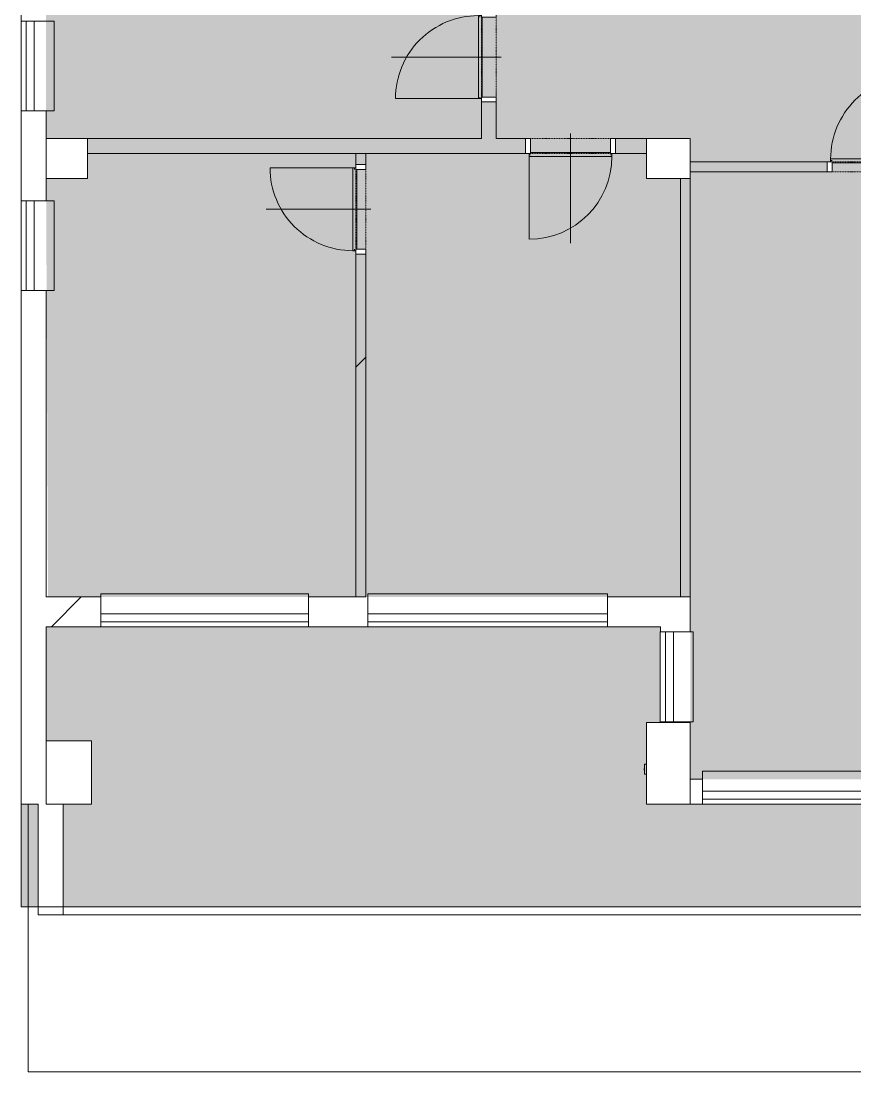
# Model space of a CAD drawing. Header units: millimetres. Extents: x -17526 to 472153, y -45352 to 20466.
# Drawn here: x -1456 to 6900, y -30617 to -20089 of the extents above; entities that cross this region are included whole.
import ezdxf

# ---------------------------------------------------------------- set-up
doc = ezdxf.new("R2010")
doc.units = ezdxf.units.MM
doc.linetypes.add('Čerchovaná se dvěma tečkami', pattern=[2.59, 1, -0.53, 0, -0.53, 0, -0.53])
for name, color, linetype, lineweight in [('A-DETL-GENF', 92, 'Continuous', 9), ('A-DETL-THIN', 151, 'Continuous', 9), ('A-DOOR', 31, 'Continuous', 9), ('A-DOOR-FRAM', 31, 'Continuous', 9), ('A-FLOR', 192, 'Continuous', 9), ('A-GENM', 13, 'Continuous', 9), ('A-GLAZ', 151, 'Continuous', 9), ('A-WALL', 113, 'Continuous', 9), ('A-WALL-PATT', 111, 'Continuous', 9)]:
    doc.layers.add(name, color=color, linetype=linetype, lineweight=lineweight)
pattern_1 = [(45, (0, 0), (-7184.2, 7184.2), []), (45, (2874, -3e-12), (-7184.2, 7184.2), []), (45, (8621, -7e-12), (-4310.5, 10058), [4064, -2032, 67.1, -1964.9])]
pattern_2 = [(45, (0, 0), (-4242.6, 4242.6), [])]

# ---------------------------------------------------------------- blocks, each defined once
blk = doc.blocks.new('DVERE_1k_oblozka - DD03_01_800x1970_koupelna-1549491-Mapka _ závislý 3')
at = {"layer": 'A-DOOR'}
for p, q in [((-450, 53), (-400, 53)), ((-450, -47), (-450, 53)), ((-400, 53), (-400, -47)), ((0, 103), (0, -947)), ((400, 53), (450, 53)), ((400, -47), (400, 53)), ((450, 53), (450, -47)), ((-400, -47), (-450, -47)), ((-415, -47), (-415, -907)), ((-415, -62), (-400, -62)), ((-415, -77), (-415, -62)), ((415, -77), (-415, -77)), ((-400, -37), (400, -37)), ((305, -77), (-305, -77)), ((450, -47), (400, -47)), ((400, -62), (415, -62)), ((415, -77), (415, -47)), ((415, -62), (415, -77))]:
    blk.add_line(p, q, dxfattribs=at)
at = {"layer": 'A-DOOR', "linetype": 'Čerchovaná se dvěma tečkami'}
for p, q in [((-400, 53), (400, 53)), ((-400, -47), (400, -47))]:
    blk.add_line(p, q, dxfattribs=at)
at = {"layer": 'A-DOOR'}
blk.add_arc((-415, -77), 830, 270, 0, dxfattribs=at)
at = {"layer": 'A-DOOR-FRAM'}
for p, q in [((-450, 53), (-400, 53)), ((-400, 53), (-400, -47)), ((400, -47), (400, 53)), ((450, 53), (400, 53)), ((-400, -47), (-450, -47)), ((400, -47), (450, -47))]:
    blk.add_line(p, q, dxfattribs=at)
blk = doc.blocks.new('DVERE_1k_oblozka - DD03_01_800x1970_koupelna-1549494-Mapka _ závislý 3')
at = {"layer": 'A-DOOR'}
for p, q in [((0, 128), (0, -972)), ((-450, 78), (-400, 78)), ((-450, -72), (-450, 78)), ((-400, 78), (-400, -72)), ((400, 78), (450, 78)), ((400, -72), (400, 78)), ((450, 78), (450, -72)), ((-400, -72), (-450, -72)), ((-415, -72), (-415, -932)), ((-415, -87), (-400, -87)), ((-415, -102), (-415, -87)), ((415, -102), (-415, -102)), ((-400, -62), (400, -62)), ((305, -102), (-305, -102)), ((450, -72), (400, -72)), ((400, -87), (415, -87)), ((415, -102), (415, -72)), ((415, -87), (415, -102))]:
    blk.add_line(p, q, dxfattribs=at)
at = {"layer": 'A-DOOR', "linetype": 'Čerchovaná se dvěma tečkami'}
for p, q in [((-400, 78), (400, 78)), ((-400, -72), (400, -72))]:
    blk.add_line(p, q, dxfattribs=at)
at = {"layer": 'A-DOOR'}
blk.add_arc((-415, -102), 830, 270, 0, dxfattribs=at)
at = {"layer": 'A-DOOR-FRAM'}
for p, q in [((-450, 78), (-400, 78)), ((-400, 78), (-400, -72)), ((400, -72), (400, 78)), ((450, 78), (400, 78)), ((-400, -72), (-450, -72)), ((400, -72), (450, -72))]:
    blk.add_line(p, q, dxfattribs=at)
blk = doc.blocks.new('DVERE_1k_oblozka - DD03_01_800x1970_koupelna-1549493-Mapka _ závislý 3')
at = {"layer": 'A-DOOR'}
for p, q in [((0, -128), (0, 972)), ((-415, 72), (-415, 932)), ((-400, 72), (-450, 72)), ((-450, 72), (-450, -78)), ((415, 102), (-415, 102)), ((-415, 102), (-415, 87)), ((-415, 87), (-400, 87)), ((-400, -78), (-400, 72)), ((-400, 62), (400, 62)), ((305, 102), (-305, 102)), ((400, 87), (415, 87)), ((450, 72), (400, 72)), ((400, 72), (400, -78)), ((415, 87), (415, 102)), ((415, 102), (415, 72)), ((450, -78), (450, 72)), ((-450, -78), (-400, -78)), ((400, -78), (450, -78))]:
    blk.add_line(p, q, dxfattribs=at)
at = {"layer": 'A-DOOR', "linetype": 'Čerchovaná se dvěma tečkami'}
for p, q in [((-400, 72), (400, 72)), ((-400, -78), (400, -78))]:
    blk.add_line(p, q, dxfattribs=at)
at = {"layer": 'A-DOOR'}
blk.add_arc((-415, 102), 830, 360, 90, dxfattribs=at)
at = {"layer": 'A-DOOR-FRAM'}
for p, q in [((-400, 72), (-450, 72)), ((-400, -78), (-400, 72)), ((400, 72), (400, -78)), ((400, 72), (450, 72)), ((-450, -78), (-400, -78)), ((450, -78), (400, -78))]:
    blk.add_line(p, q, dxfattribs=at)
blk = doc.blocks.new('DVERE_1k_oblozka - DD03_01_800x1970_koupelna-1549492-Mapka _ závislý 3')
at = {"layer": 'A-DOOR'}
for p, q in [((-450, 53), (-400, 53)), ((-450, -47), (-450, 53)), ((-400, 53), (-400, -47)), ((0, 103), (0, -947)), ((400, 53), (450, 53)), ((400, -47), (400, 53)), ((450, 53), (450, -47)), ((-400, -47), (-450, -47)), ((-415, -47), (-415, -907)), ((-415, -62), (-400, -62)), ((-415, -77), (-415, -62)), ((415, -77), (-415, -77)), ((-400, -37), (400, -37)), ((305, -77), (-305, -77)), ((450, -47), (400, -47)), ((400, -62), (415, -62)), ((415, -77), (415, -47)), ((415, -62), (415, -77))]:
    blk.add_line(p, q, dxfattribs=at)
at = {"layer": 'A-DOOR', "linetype": 'Čerchovaná se dvěma tečkami'}
for p, q in [((-400, 53), (400, 53)), ((-400, -47), (400, -47))]:
    blk.add_line(p, q, dxfattribs=at)
at = {"layer": 'A-DOOR'}
blk.add_arc((-415, -77), 830, 270, 0, dxfattribs=at)
at = {"layer": 'A-DOOR-FRAM'}
for p, q in [((-450, 53), (-400, 53)), ((-400, 53), (-400, -47)), ((400, -47), (400, 53)), ((450, 53), (400, 53)), ((-400, -47), (-450, -47)), ((400, -47), (450, -47))]:
    blk.add_line(p, q, dxfattribs=at)
blk = doc.blocks.new('OKNO_2k_nadsvetlik - OKNO_2k_nadsvetlik 2400 x 1850-V42-Mapka _ závislý 3')
at = {"layer": 'A-GLAZ'}
for p, q in [((-1200, 126), (1200, 126)), ((-1200, 75), (-1200, 126)), ((1200, 126), (1200, 75)), ((1200, 75), (-1200, 75)), ((-1200, 75), (1200, 75)), ((-1200, -5), (-1200, 75)), ((1200, 75), (1200, -5)), ((1200, -5), (-1200, -5))]:
    blk.add_line(p, q, dxfattribs=at)
blk = doc.blocks.new('parapet s nosem_vnitní - parapet s nosem_vnitní-1280305-Mapka _ závislý 3')
at = {"layer": 'A-GENM'}
for p, q in [((-1200, -190), (-1200, 0)), ((1200, 0), (1200, -190)), ((-1200, -190), (-1200, -200)), ((-1200, -200), (1200, -200)), ((-1200, -200), (1200, -200)), ((1200, -200), (1200, -190))]:
    blk.add_line(p, q, dxfattribs=at)
blk = doc.blocks.new('OKNO_1k_nadsvetlik - OKNO_1k_nadsvetlik_900 x 1700-1969443-Mapka _ závislý 3')
at = {"layer": 'A-GLAZ'}
for p, q in [((-450, 126), (450, 126)), ((-450, 75), (-450, 126)), ((450, 126), (450, 75)), ((450, 75), (-450, 75)), ((-450, 75), (450, 75)), ((-450, -5), (-450, 75)), ((450, 75), (450, -5)), ((450, -5), (-450, -5))]:
    blk.add_line(p, q, dxfattribs=at)
blk = doc.blocks.new('parapet s nosem_vnitní - parapet s nosem_vnitní-V7-Mapka _ závislý 3')
at = {"layer": 'A-GENM'}
for p, q in [((-450, -190), (-450, 0)), ((450, 0), (450, -190)), ((-450, -190), (-450, -200)), ((-450, -200), (450, -200)), ((-450, -200), (450, -200)), ((450, -200), (450, -190))]:
    blk.add_line(p, q, dxfattribs=at)
blk = doc.blocks.new('OKNO_2k_nadsvetlik - OKNO_2k_nadsvetlik 2080 x 1850-1972484-Mapka _ závislý 3')
at = {"layer": 'A-GLAZ'}
for p, q in [((-1040, 151), (1040, 151)), ((-1040, 100), (-1040, 151)), ((1040, 151), (1040, 100)), ((1040, 100), (-1040, 100)), ((-1040, 100), (1040, 100)), ((-1040, 20), (-1040, 100)), ((1040, 20), (-1040, 20)), ((1040, 100), (1040, 20))]:
    blk.add_line(p, q, dxfattribs=at)
blk = doc.blocks.new('parapet s nosem_vnitní - parapet s nosem_vnitní-1280332-Mapka _ závislý 3')
at = {"layer": 'A-GENM'}
for p, q in [((-1040, -190), (-1040, 0)), ((1040, 0), (1040, -190)), ((-1040, -190), (-1040, -200)), ((-1040, -200), (1040, -200)), ((-1040, -200), (1040, -200)), ((1040, -200), (1040, -190))]:
    blk.add_line(p, q, dxfattribs=at)
blk = doc.blocks.new('OKNO_2k_nadsvetlik - OKNO_2k_nadsvetlik 2400 x 1850-1972470-Mapka _ závislý 3')
at = {"layer": 'A-GLAZ'}
for p, q in [((-1200, 151), (1200, 151)), ((-1200, 100), (-1200, 151)), ((1200, 151), (1200, 100)), ((1200, 100), (-1200, 100)), ((-1200, 100), (1200, 100)), ((-1200, 20), (-1200, 100)), ((1200, 20), (-1200, 20)), ((1200, 100), (1200, 20))]:
    blk.add_line(p, q, dxfattribs=at)
blk = doc.blocks.new('Vypínač_venkovní_2 - Typ 1-1700573-Mapka _ závislý 3')
at = {"layer": 'A-GENM'}
for p, q in [((25, 240), (125, 240)), ((125, 240), (25, 240)), ((25, 240), (25, 220)), ((25, 220), (25, 240)), ((25, 220), (125, 220)), ((125, 220), (25, 220)), ((67, 243), (67, 240)), ((67, 243), (67, 240)), ((83, 243), (67, 243)), ((67, 240), (83, 240)), ((83, 240), (67, 240)), ((83, 240), (83, 243)), ((83, 240), (83, 243)), ((125, 220), (125, 240)), ((125, 220), (125, 240))]:
    blk.add_line(p, q, dxfattribs=at)
blk = doc.blocks.new('OKNO_1k_nadsvetlik - OKNO_1k_nadsvetlik_900 x 1850-2123857-Mapka _ závislý 3')
at = {"layer": 'A-GLAZ', "color": 41}
for p, q in [((-450, 151), (450, 151)), ((-450, 100), (-450, 151)), ((450, 151), (450, 100)), ((450, 100), (-450, 100)), ((-450, 100), (450, 100)), ((-450, 20), (-450, 100)), ((450, 20), (-450, 20)), ((450, 100), (450, 20))]:
    blk.add_line(p, q, dxfattribs=at)
blk = doc.blocks.new('parapet s nosem_vnitní - parapet s nosem_vnitní-1280301-Mapka _ závislý 3')
at = {"layer": 'A-GENM', "color": 41}
for p, q in [((-450, -190), (-450, 0)), ((450, 0), (450, -190)), ((-450, -190), (-450, -200)), ((-450, -200), (450, -200)), ((-450, -200), (450, -200)), ((450, -200), (450, -190))]:
    blk.add_line(p, q, dxfattribs=at)

msp = doc.modelspace()

# ---------------------------------------------------------------- hatches: boundary and pattern name
at = {"layer": 'A-DETL-GENF'}
h = msp.add_hatch(color=1, dxfattribs=at)
h.paths.add_polyline_path([(-1285, -28962), (-1285, -27934), (-1455, -27934), (-1455, -28962)])
h.paths.add_polyline_path([(7106, -28962), (11070, -28962), (11070, -27934), (4810, -27934), (4810, -27116), (4950, -27116), (4950, -26158), (-1205, -26158), (-1205, -27300), (-750, -27300), (-750, -27934), (-1035, -27934), (-1035, -28962), (2998, -28962)])
h.paths.add_polyline_path([(11370, -28962), (16759, -28962), (16759, -27934), (11370, -27934), (11370, -28339)])
h.paths.add_polyline_path([(45042, -17206), (45042, -17201), (44742, -17206)])
h.paths.add_polyline_path([(42034, -17206), (41225, -17206), (41225, -17626), (40825, -17626), (40825, -17206), (39080, -17206), (39080, -16586), (39480, -16586), (39480, -16956), (42112, -16956), (42112, -16556), (42512, -16556), (42494, -16984), (42354, -17201), (42034, -17201)])
h.paths.add_polyline_path([(42354, -17206), (42354, -17521), (42034, -17521), (42034, -17206), (42112, -17206)])
h.paths.add_polyline_path([(23536, -28813), (28849, -28813), (28849, -28418), (29249, -28418), (29249, -28813), (34843, -28813), (34843, -28515), (34943, -28515), (34943, -27157), (41264, -27157), (41264, -22766), (40849, -22766), (40849, -22732), (40759, -22732), (40759, -22382), (41264, -22366), (41264, -19232), (41514, -19255), (41514, -19830), (43604, -19830), (43604, -19580), (43654, -19580), (43654, -19830), (44454, -19830), (44454, -19580), (44504, -19580), (44504, -19830), (48737, -19830), (48737, -17206), (47790, -17206), (47790, -17501), (47490, -17501), (47490, -17206), (45042, -17206), (45042, -17501), (44742, -17501), (44742, -17206), (42357, -17201), (42512, -16956), (48087, -16956), (48087, -16584), (48487, -16584), (48487, -10920), (48087, -10920), (48087, -10523), (42500, -10564), (42500, -10951), (42083, -10952), (42080, -10564), (41929, -10561), (41928, -10385), (40828, -10392), (40828, -10572), (38759, -10577), (38758, -10406), (38708, -10392), (38708, -10372), (37058, -10372), (37058, -10418), (37008, -10418), (37009, -10598), (33487, -10622), (33487, -11022), (33087, -11022), (33087, -16631), (33507, -16631), (33507, -17172), (33087, -17172), (33087, -17585), (29279, -17585), (29279, -17935), (28779, -17935), (28779, -17585), (23610, -17585), (23610, -18005), (23210, -18005), (23210, -16843), (22810, -16830), (22810, -16443), (23210, -16443), (23210, -12506), (23536, -12487), (23560, -12481), (23560, -17335), (23625, -17335), (23625, -4241), (23560, -4241), (23560, -11626), (23460, -11606), (23210, -11606), (23210, -10846), (22875, -10846), (22875, -10446), (23210, -10446), (23210, -4686), (22875, -4686), (22875, -4286), (23210, -4286), (23210, -4241), (16803, -4241), (16803, -4286), (17128, -4286), (17128, -4686), (16803, -4686), (16803, -10446), (17128, -10446), (17128, -10846), (16803, -10846), (16803, -16143), (17227, -16143), (17227, -16843), (16827, -16843), (16827, -16443), (11232, -16443), (11213, -16843), (10832, -16843), (10832, -16443), (5257, -16443), (5257, -16143), (6093, -16140), (6093, -15478), (6433, -15478), (6433, -9908), (6023, -9908), (6023, -9358), (6433, -9358), (6433, -6966), (6003, -6966), (6003, -6451), (6433, -6451), (6433, -887), (5900, -887), (5900, -432), (448, -432), (448, -872), (13, -891), (13, -6443), (433, -6443), (433, -6963), (13, -6963), (13, -9340), (448, -9340), (448, -9908), (13, -9908), (13, -14352), (-342, -14358), (-342, -15447), (-318, -15452), (-317, -15452), (468, -15452), (468, -16130), (2761, -16130), (2761, -15402), (3216, -15402), (3216, -16140), (3306, -16143), (3306, -16430), (-790, -16430), (-790, -16830), (-1205, -16830), (-1205, -21265), (-790, -21265), (-790, -21665), (-1205, -21665), (-1186, -25858), (5250, -25858), (5250, -27684), (10850, -27684), (10850, -27207), (11250, -27207), (11250, -27684), (16846, -27684), (16846, -27207), (17246, -27207), (17246, -24339), (17496, -24339), (17496, -25069), (18036, -25069), (18036, -25319), (18936, -25319), (18936, -25069), (21126, -25069), (21126, -25319), (22011, -25319), (22026, -25069), (22602, -25069), (22602, -22483), (22952, -22483), (22952, -22393), (23352, -22393), (23352, -22813), (22952, -22813), (22952, -28413), (23297, -28413), (23297, -28813)])
h.paths.add_polyline_path([(31843, -24343), (31743, -24343), (31751, -24293), (31843, -24293)])
h.paths.add_polyline_path([(11250, -24274), (11150, -24274), (11150, -24224), (11250, -24224)])
h.paths.add_polyline_path([(31843, -23493), (31743, -23493), (31751, -23443), (31843, -23443)])
h.paths.add_polyline_path([(11150, -23424), (11150, -23374), (11250, -23374), (11250, -23424)])
h.paths.add_polyline_path([(23496, -22813), (23496, -22713), (23546, -22713), (23536, -22813)])
h.paths.add_polyline_path([(32763, -22813), (32763, -22713), (32813, -22713), (32813, -22813)])
h.paths.add_polyline_path([(31963, -22813), (31913, -22813), (31913, -22713), (31963, -22713)])
h.paths.add_polyline_path([(29543, -22813), (29543, -22713), (29593, -22713), (29593, -22813)])
h.paths.add_polyline_path([(27166, -22813), (27116, -22813), (27116, -22713), (27166, -22713)])
h.paths.add_polyline_path([(30393, -22813), (30393, -22713), (30443, -22713), (30443, -22813)])
h.paths.add_polyline_path([(24346, -22813), (24346, -22713), (24396, -22713), (24396, -22813)])
h.paths.add_polyline_path([(27966, -22813), (27966, -22713), (28016, -22713), (28016, -22813)])
h.paths.add_polyline_path([(17309, -22803), (16909, -22803), (16909, -22383), (17309, -22383)])
h.paths.add_polyline_path([(35188, -22732), (34688, -22732), (34688, -22382), (35188, -22382), (35188, -22532)])
h.paths.add_polyline_path([(34016, -22720), (33791, -22713), (33791, -22545), (34016, -22545)])
h.paths.add_polyline_path([(28779, -22713), (28779, -22363), (29279, -22363), (29279, -22713)])
h.paths.add_polyline_path([(35423, -22532), (35423, -22382), (35473, -22382), (35473, -22532)])
h.paths.add_polyline_path([(36323, -22532), (36273, -22532), (36273, -22382), (36323, -22382)])
h.paths.add_polyline_path([(1899, -22425), (1899, -22375), (1999, -22375), (1999, -22425)])
h.paths.add_polyline_path([(4950, -21665), (4810, -21665), (4810, -21265), (5250, -21265), (5250, -21665), (5150, -21665)])
h.paths.add_polyline_path([(10601, -21600), (10551, -21600), (10551, -21500), (10601, -21500), (10601, -21562)])
h.paths.add_polyline_path([(9751, -21600), (9701, -21600), (9701, -21500), (9751, -21500), (9751, -21562)])
h.paths.add_polyline_path([(6621, -21600), (6621, -21500), (6671, -21500), (6671, -21600)])
h.paths.add_polyline_path([(7521, -21600), (7471, -21600), (7471, -21500), (7521, -21500), (7521, -21562)])
h.paths.add_polyline_path([(1999, -21575), (1899, -21575), (1899, -21525), (1999, -21526)])
h.paths.add_polyline_path([(11150, -21562), (10868, -21562), (10868, -21212), (11368, -21212), (11363, -21562), (11250, -21562)])
h.paths.add_polyline_path([(3650, -21415), (3600, -21415), (3600, -21265), (3650, -21265)])
h.paths.add_polyline_path([(4500, -21415), (4450, -21415), (4450, -21265), (4500, -21265)])
h.paths.add_polyline_path([(22872, -21323), (22872, -21223), (22922, -21223), (22922, -21323)])
h.paths.add_polyline_path([(22222, -21323), (22222, -21223), (22272, -21223), (22272, -21323)])
h.paths.add_polyline_path([(3156, -20900), (3156, -20850), (3306, -20850), (3306, -20900)])
h.paths.add_polyline_path([(32005, -20879), (31955, -20879), (31955, -20729), (32005, -20729)])
h.paths.add_polyline_path([(31005, -20876), (31005, -20725), (31055, -20725), (31055, -20876), (31005, -20875)])
h.paths.add_polyline_path([(28114, -20864), (28064, -20864), (28064, -20714), (28114, -20714), (28114, -20864)])
h.paths.add_polyline_path([(27164, -20860), (27114, -20860), (27114, -20710), (27164, -20710), (27164, -20860)])
h.paths.add_polyline_path([(25946, -20705), (25646, -20704), (25646, -19936), (25946, -19936), (25946, -20036)])
h.paths.add_polyline_path([(24783, -20237), (24733, -20236), (24737, -20136), (24787, -20137), (24783, -20236)])
h.paths.add_polyline_path([(23934, -20208), (23884, -20206), (23887, -20106), (23937, -20108), (23934, -20206)])
h.paths.add_polyline_path([(3156, -20050), (3156, -20000), (3306, -20000), (3306, -20050)])
h.paths.add_polyline_path([(7770, -19675), (7769, -19525), (7819, -19525), (7820, -19675)])
h.paths.add_polyline_path([(8620, -19672), (8619, -19522), (8669, -19522), (8670, -19672)])
h.paths.add_polyline_path([(11986, -19659), (11986, -19509), (12035, -19509), (12035, -19659)])
h.paths.add_polyline_path([(12836, -19656), (12836, -19506), (12885, -19506), (12885, -19656)])
h.paths.add_polyline_path([(13535, -19543), (13535, -19143), (13835, -19143), (13835, -19543)])
h.paths.add_polyline_path([(20731, -19336), (20731, -19286), (20831, -19286), (20831, -19336)])
h.paths.add_polyline_path([(40954, -19232), (40904, -19232), (40904, -19132), (40954, -19132)])
h.paths.add_polyline_path([(40054, -19232), (40054, -19132), (40104, -19132), (40104, -19232)])
h.paths.add_polyline_path([(15335, -19013), (15285, -19013), (15285, -18913), (15335, -18913)])
h.paths.add_polyline_path([(17007, -19013), (17007, -18913), (17057, -18913), (17057, -19013)])
h.paths.add_polyline_path([(17907, -19013), (17857, -19013), (17857, -18913), (17907, -18913)])
h.paths.add_polyline_path([(16085, -19013), (16035, -19013), (16035, -18913), (16085, -18913)])
h.paths.add_polyline_path([(22426, -18846), (22376, -18846), (22376, -18746), (22426, -18746)])
h.paths.add_polyline_path([(23026, -18846), (23026, -18746), (23076, -18746), (23076, -18846)])
h.paths.add_polyline_path([(20831, -18686), (20731, -18686), (20731, -18636), (20831, -18636)])
h.paths.add_polyline_path([(21500, -18186), (21200, -18186), (21200, -16780), (21500, -16780), (21500, -18120)])
h.paths.add_polyline_path([(35054, -17972), (34805, -17972), (34805, -17272), (35215, -17272), (35215, -17972)])
h.paths.add_polyline_path([(33915, -17272), (33865, -17272), (33865, -17172), (33915, -17172)])
h.paths.add_polyline_path([(34715, -17272), (34715, -17172), (34765, -17172), (34765, -17272)])
h.paths.add_polyline_path([(47490, -17206), (47796, -17201), (47790, -17201), (47490, -17201)])
h.paths.add_polyline_path([(5172, -16843), (4822, -16843), (4822, -16143), (5172, -16143), (5172, -16443)])
h.paths.add_polyline_path([(-317, -16140), (-318, -16130), (-318, -16140)])
h.paths.add_polyline_path([(21857, -15762), (21857, -15712), (21957, -15712), (21957, -15762)])
h.paths.add_polyline_path([(19629, -15762), (19529, -15762), (19529, -15712), (19629, -15712)])
h.paths.add_polyline_path([(3216, -15385), (3216, -15385), (3216, -15335), (3316, -15335), (3316, -15385)])
h.paths.add_polyline_path([(19629, -15112), (19529, -15112), (19529, -15062), (19629, -15062)])
h.paths.add_polyline_path([(21957, -15112), (21857, -15112), (21857, -15062), (21957, -15062)])
h.paths.add_polyline_path([(19629, -14852), (19529, -14852), (19529, -14802), (19629, -14802)])
h.paths.add_polyline_path([(21957, -14750), (21857, -14750), (21857, -14700), (21957, -14713)])
h.paths.add_polyline_path([(3316, -14535), (3216, -14535), (3216, -14485), (3316, -14485)])
h.paths.add_polyline_path([(19629, -14202), (19529, -14202), (19529, -14152), (19629, -14152)])
h.paths.add_polyline_path([(21957, -14100), (21857, -14100), (21857, -14050), (21957, -14050)])
h.paths.add_polyline_path([(39080, -13752), (38930, -13752), (38930, -13702), (39080, -13702)])
h.paths.add_polyline_path([(38930, -12902), (38930, -12852), (39080, -12852), (39080, -12902)])
h.paths.add_polyline_path([(39200, -12690), (39200, -12590), (39249, -12589), (39249, -12689)])
h.paths.add_polyline_path([(39850, -12687), (39849, -12587), (39899, -12587), (39900, -12686)])
h.paths.add_polyline_path([(42414, -12047), (42413, -11997), (42513, -11997), (42500, -12046)])
h.paths.add_polyline_path([(20827, -11479), (20827, -11379), (20877, -11379), (20877, -11479)])
h.paths.add_polyline_path([(20027, -11479), (19977, -11479), (19977, -11379), (20027, -11379)])
h.paths.add_polyline_path([(42406, -11197), (42413, -11147), (42506, -11147), (42500, -11196), (42413, -11197)])
h.paths.add_polyline_path([(4613, -11177), (4613, -11127), (4713, -11127), (4713, -11177)])
h.paths.add_polyline_path([(39080, -10977), (39080, -10577), (39480, -10584), (39480, -10977)])
h.paths.add_polyline_path([(4613, -10327), (4610, -10327), (4613, -10277), (4710, -10277), (4710, -10327)])
h.paths.add_polyline_path([(4596, -6045), (4596, -5995), (4696, -5995), (4696, -6045)])
h.paths.add_polyline_path([(4593, -5195), (4593, -5145), (4693, -5145), (4693, -5195)])
h.paths.add_polyline_path([(4943, -3625), (4893, -3625), (4893, -3525), (4943, -3525)])
h.paths.add_polyline_path([(5793, -3625), (5743, -3625), (5743, -3525), (5793, -3525)])
at = {"layer": 'A-WALL-PATT'}
h = msp.add_hatch(dxfattribs=at)
h.set_pattern_fill('FP_6', color=256, angle=45, style=0, pattern_type=2)
h.set_pattern_definition([(135, (-1205.4, -19308), (-5747, -5747), []), (90, (-3897.6, -10150), (-5747.4, 5747.4), [1016, -10478.7]), (135, (-3897.6, -9134), (-5747.4, -5747.4), [1016, -7112]), (180, (-4616, -8416), (-5747.4, -5747.4), [1016, -10478.7]), (225, (-5632, -8416), (5747.4, -5747.4), [1016, -7112]), (90, (-6350.4, -10150), (-5747.4, 5747.4), [1016, -10478.7]), (135, (-5632, -10869), (-5747.4, -5747.4), [1016, -7112]), (180, (-4616, -10868.7), (-5747.4, -5747.4), [1016, -10478.7]), (225, (-3897.6, -10150), (5747.4, -5747.4), [1016, -7112]), (135, (-7279, -7487), (-5747.4, -5747.4), [2032, -6096])])
h.paths.add_polyline_path([(-1455, -27934), (-1205, -27934), (-1205, -22789), (-1455, -22789), (-1455, -27300)])
h.paths.add_polyline_path([(-1455, -21889), (-1205, -21889), (-1220, -20989), (-1455, -20989), (-1455, -21665)])
h.paths.add_polyline_path([(-1405, -20089), (-1205, -20089), (-1205, -16430), (-1455, -16430), (-1455, -20089)])
h = msp.add_hatch(dxfattribs=at)
h.set_pattern_fill('FP_9', color=256, angle=45, style=0, pattern_type=2)
h.set_pattern_definition(pattern_1)
h.paths.add_polyline_path([(-1109, -21665), (-790, -21665), (-790, -21265), (-1205, -21265), (-1205, -21665)])
h = msp.add_hatch(dxfattribs=at)
h.set_pattern_fill('FP_9', color=256, angle=45, style=0, pattern_type=2)
h.set_pattern_definition(pattern_1)
h.paths.add_polyline_path([(5250, -21665), (5250, -21265), (4810, -21265), (4810, -21665), (5150, -21665)])
h = msp.add_hatch(dxfattribs=at)
h.set_pattern_fill('FP_4', color=256, style=0, pattern_type=2)
h.set_pattern_definition(pattern_2)
h.paths.add_polyline_path([(1999, -25858), (1999, -22425), (1899, -22425), (1899, -25858)])
h.paths.add_polyline_path([(1999, -21525), (1999, -21415), (1899, -21415), (1899, -21525)])
h = msp.add_hatch(dxfattribs=at)
h.set_pattern_fill('FP_4', color=256, style=0, pattern_type=2)
h.set_pattern_definition(pattern_2)
h.paths.add_polyline_path([(5250, -21600), (6621, -21600), (6621, -21500), (5250, -21500), (5250, -21526)])
h.paths.add_polyline_path([(14150, -21600), (16809, -21600), (16809, -21500), (11368, -21500), (11368, -21562), (10868, -21562), (10868, -21500), (10601, -21500), (10601, -21600), (14050, -21600)])
h.paths.add_polyline_path([(9701, -21600), (9701, -21500), (7521, -21500), (7521, -21600), (8350, -21600)])
h = msp.add_hatch(dxfattribs=at)
h.set_pattern_fill('FP_8', color=256, angle=-315, style=0, pattern_type=2)
h.set_pattern_definition([(225, (-851.6, -25857.5), (5747, -5747), []), (180, (-10009.5, -28549.7), (-5747.4, -5747.4), [1016, -10478.7]), (225, (-11025.5, -28550), (5747.4, -5747.4), [1016, -7112]), (270, (-11744, -29268), (5747.4, -5747.4), [1016, -10478.7]), (315, (-11744, -30284), (5747.4, 5747.4), [1016, -7112]), (180, (-10009.5, -31002.5), (-5747.4, -5747.4), [1016, -10478.7]), (225, (-9291, -30284), (5747.4, -5747.4), [1016, -7112]), (270, (-9291, -29268), (5747.4, -5747.4), [1016, -10478.7]), (315, (-10009.5, -28550), (5747.4, 5747.4), [1016, -7112]), (225, (-12673, -31931), (5747.4, -5747.4), [2032, -6096])])
h.paths.add_polyline_path([(-1205, -26158), (-655, -26158), (-655, -25858), (-1205, -25858)])
h.paths.add_polyline_path([(1425, -26158), (2019, -26158), (1999, -25858), (1425, -25858), (1425, -26108)])
h.paths.add_polyline_path([(5150, -26158), (5250, -26158), (5250, -25858), (4419, -25858), (4419, -26158), (5052, -26158)])
h = msp.add_hatch(dxfattribs=at)
h.set_pattern_fill('FP_82', color=256, angle=45, style=0, pattern_type=2)
h.set_pattern_definition([(315, (4949.6, -29510), (5747, 5747), []), (270, (7642, -38668), (5747.4, -5747.4), [1016, -10478.7]), (315, (7642, -39684), (5747.4, 5747.4), [1016, -7112]), (360, (8360, -40402.6), (5747.4, 5747.4), [1016, -10478.7]), (45, (9376, -40402.6), (-5747.4, 5747.4), [1016, -7112]), (270, (10094.6, -38668), (5747.4, -5747.4), [1016, -10478.7]), (315, (9376, -37950), (5747.4, 5747.4), [1016, -7112]), (360, (8360, -37950), (5747.4, 5747.4), [1016, -10478.7]), (45, (7642, -38668), (-5747.4, 5747.4), [1016, -7112]), (315, (11023.4, -41331), (5747.4, 5747.4), [2032, -6096])])
h.paths.add_polyline_path([(5250, -26208), (5250, -26158), (4950, -26158), (4950, -26208), (5080, -26208)])
h = msp.add_hatch(dxfattribs=at)
h.set_pattern_fill('FP_9', color=256, angle=45, style=0, pattern_type=2)
h.set_pattern_definition(pattern_1)
h.paths.add_polyline_path([(4810, -27934), (5250, -27934), (5250, -27116), (4810, -27116), (4810, -27684)])
h = msp.add_hatch(dxfattribs=at)
h.set_pattern_fill('FP_10', color=256, angle=45, style=0, pattern_type=2)
h.set_pattern_definition(pattern_1)
h.paths.add_polyline_path([(-1035, -27934), (-750, -27934), (-750, -27300), (-1205, -27300), (-1205, -27934), (-1109, -27934)])
h = msp.add_hatch(dxfattribs=at)
h.set_pattern_fill('FP_13', color=256, angle=45, style=0, pattern_type=2)
h.set_pattern_definition([(45, (14247, -27934), (-5747, 5747), []), (3e-13, (23404.6, -25241.7), (5747.4, 5747.4), [1016, -10478.7]), (45, (24421, -25242), (-5747.4, 5747.4), [1016, -7112]), (90, (25139, -24523), (-5747.4, 5747.4), [1016, -10478.7]), (135, (25139, -23507), (-5747.4, -5747.4), [1016, -7112]), (3e-13, (23404.6, -22789), (5747.4, 5747.4), [1016, -10478.7]), (45, (22686, -23507), (-5747.4, 5747.4), [1016, -7112]), (90, (22686, -24523), (-5747.4, 5747.4), [1016, -10478.7]), (135, (23405, -25242), (-5747.4, -5747.4), [1016, -7112]), (45, (26068, -21860), (-5747.4, 5747.4), [2032, -6096])])
h.paths.add_polyline_path([(11070, -27934), (11370, -27934), (11370, -27684), (10772, -27684), (10772, -27934), (10850, -27934)])
h.paths.add_polyline_path([(17496, -27934), (17496, -27684), (16724, -27684), (16724, -27934), (17246, -27934)])
h.paths.add_polyline_path([(5250, -27934), (5372, -27924), (5372, -27684), (5250, -27684), (5250, -27884)])
h.paths.add_polyline_path([(7772, -27934), (8372, -27934), (8350, -27684), (7772, -27684), (7772, -27884)])
h.paths.add_polyline_path([(14324, -27934), (14324, -27684), (13770, -27684), (13770, -27934), (14150, -27934)])
h = msp.add_hatch(dxfattribs=at)
h.set_pattern_fill('FP_7', color=256, angle=45, style=0, pattern_type=2)
h.set_pattern_definition([(135, (-1035.4, -25614), (-5747, -5747), []), (90, (-3727.6, -16456), (-5747.4, 5747.4), [1016, -10478.7]), (135, (-3727.6, -15440), (-5747.4, -5747.4), [1016, -7112]), (180, (-4446, -14722), (-5747.4, -5747.4), [1016, -10478.7]), (225, (-5462, -14722), (5747.4, -5747.4), [1016, -7112]), (90, (-6180.4, -16456), (-5747.4, 5747.4), [1016, -10478.7]), (135, (-5462, -17175), (-5747.4, -5747.4), [1016, -7112]), (180, (-4446, -17174.6), (-5747.4, -5747.4), [1016, -10478.7]), (225, (-3727.6, -16456), (5747.4, -5747.4), [1016, -7112]), (135, (-7109, -13793), (-5747.4, -5747.4), [2032, -6096])])
h.paths.add_polyline_path([(-1035, -29042), (-1035, -27934), (-1285, -27934), (-1285, -29042), (-1109, -29042)])

# ---------------------------------------------------------------- linework, layer by layer
at = {"layer": 'A-DETL-THIN'}
for p, q in [((-1455, -16142), (-1455, -28962)), ((-1455, -28962), (16759, -28962))]:
    msp.add_line(p, q, dxfattribs=at)
at = {"layer": 'A-FLOR'}
for p, q in [((-1385, -30617), (-1385, -27934)), ((-1035, -29042), (11070, -29042)), ((11470, -30617), (-1385, -30617))]:
    msp.add_line(p, q, dxfattribs=at)
at = {"layer": 'A-WALL'}
for p, q in [((3156, -20900), (3156, -21265)), ((3306, -21265), (3306, -20900)), ((-1455, -20989), (-1455, -21889)), ((-1205, -20989), (-1205, -21889)), ((3156, -21265), (-1205, -21265)), ((-790, -21265), (-790, -21665)), ((3600, -21265), (3306, -21265)), ((5250, -21265), (4500, -21265)), ((4810, -21265), (4810, -21665)), ((5250, -26208), (5250, -21265)), ((-790, -21415), (3600, -21415)), ((1899, -21415), (1899, -21525)), ((1999, -21525), (1999, -21415)), ((4500, -21415), (4810, -21415)), ((6621, -21500), (5250, -21500)), ((-1205, -21665), (-790, -21665)), ((4810, -21665), (5250, -21665)), ((5150, -21665), (5150, -25858)), ((5250, -21600), (6621, -21600)), ((1899, -22425), (1899, -25858)), ((1999, -25858), (1999, -22425)), ((-1455, -22789), (-1455, -27934)), ((-1205, -25858), (-1205, -22789)), ((-655, -25858), (-1205, -25858)), ((1999, -25858), (1425, -25858)), ((5250, -25858), (4419, -25858)), ((-1205, -27934), (-1205, -26158)), ((-1205, -26158), (-655, -26158)), ((1425, -26158), (2019, -26158)), ((4419, -26158), (4950, -26158)), ((4950, -26158), (4950, -26208)), ((4810, -27116), (4810, -27934)), ((4810, -27116), (5250, -27116)), ((5250, -27934), (5250, -27116)), ((-750, -27300), (-1205, -27300)), ((-750, -27934), (-750, -27300)), ((5372, -27684), (5250, -27684)), ((-1455, -27934), (-1285, -27934)), ((-1285, -27934), (-1285, -29042)), ((-1205, -27934), (-750, -27934)), ((-1035, -29042), (-1035, -27934)), ((4810, -27934), (5372, -27934)), ((-1285, -29042), (-1035, -29042))]:
    msp.add_line(p, q, dxfattribs=at)

# ---------------------------------------------------------------- block references
at = {"layer": 'A-DOOR'}
for name, p, rotation in [('DVERE_1k_oblozka - DD03_01_800x1970_koupelna-1549493-Mapka _ závislý 3', (3228, -20450), 89.99999999999993), ('DVERE_1k_oblozka - DD03_01_800x1970_koupelna-1549491-Mapka _ závislý 3', (7071, -21547), 180), ('DVERE_1k_oblozka - DD03_01_800x1970_koupelna-1549492-Mapka _ závislý 3', (1946, -21975), 269.9999999999999)]:
    msp.add_blockref(name, p, dxfattribs=dict(at, rotation=rotation))
msp.add_blockref('DVERE_1k_oblozka - DD03_01_800x1970_koupelna-1549494-Mapka _ závislý 3', (4050, -21343), dxfattribs=at)
at = {"layer": 'A-GENM'}
for name, p, rotation in [('parapet s nosem_vnitní - parapet s nosem_vnitní-V7-Mapka _ závislý 3', (-1325, -20539), 89.99999999999991), ('parapet s nosem_vnitní - parapet s nosem_vnitní-V7-Mapka _ závislý 3', (-1325, -22339), 89.99999999999991), ('parapet s nosem_vnitní - parapet s nosem_vnitní-1280332-Mapka _ závislý 3', (385, -26028), 180), ('parapet s nosem_vnitní - parapet s nosem_vnitní-1280305-Mapka _ závislý 3', (3219, -26028), 180), ('Vypínač_venkovní_2 - Typ 1-1700573-Mapka _ závislý 3', (5030, -27659), 89.9999999999999), ('parapet s nosem_vnitní - parapet s nosem_vnitní-1280305-Mapka _ závislý 3', (6572, -27804), 180)]:
    msp.add_blockref(name, p, dxfattribs=dict(at, rotation=rotation))
at = {"layer": 'A-GENM', "color": 41, "rotation": 90}
msp.add_blockref('parapet s nosem_vnitní - parapet s nosem_vnitní-1280301-Mapka _ závislý 3', (5080, -26658), dxfattribs=at)
at = {"layer": 'A-GLAZ'}
for name, p, rotation in [('OKNO_1k_nadsvetlik - OKNO_1k_nadsvetlik_900 x 1700-1969443-Mapka _ závislý 3', (-1330, -20539), 89.99999999999991), ('OKNO_1k_nadsvetlik - OKNO_1k_nadsvetlik_900 x 1700-1969443-Mapka _ závislý 3', (-1330, -22339), 89.99999999999991), ('OKNO_2k_nadsvetlik - OKNO_2k_nadsvetlik 2080 x 1850-1972484-Mapka _ závislý 3', (385, -26008), 180), ('OKNO_2k_nadsvetlik - OKNO_2k_nadsvetlik 2400 x 1850-1972470-Mapka _ závislý 3', (3219, -26008), 180), ('OKNO_2k_nadsvetlik - OKNO_2k_nadsvetlik 2400 x 1850-V42-Mapka _ závislý 3', (6572, -27809), 180)]:
    msp.add_blockref(name, p, dxfattribs=dict(at, rotation=rotation))
at = {"layer": 'A-GLAZ', "color": 41, "rotation": 90}
msp.add_blockref('OKNO_1k_nadsvetlik - OKNO_1k_nadsvetlik_900 x 1850-2123857-Mapka _ závislý 3', (5100, -26658), dxfattribs=at)

doc.saveas('drawing.dxf')
